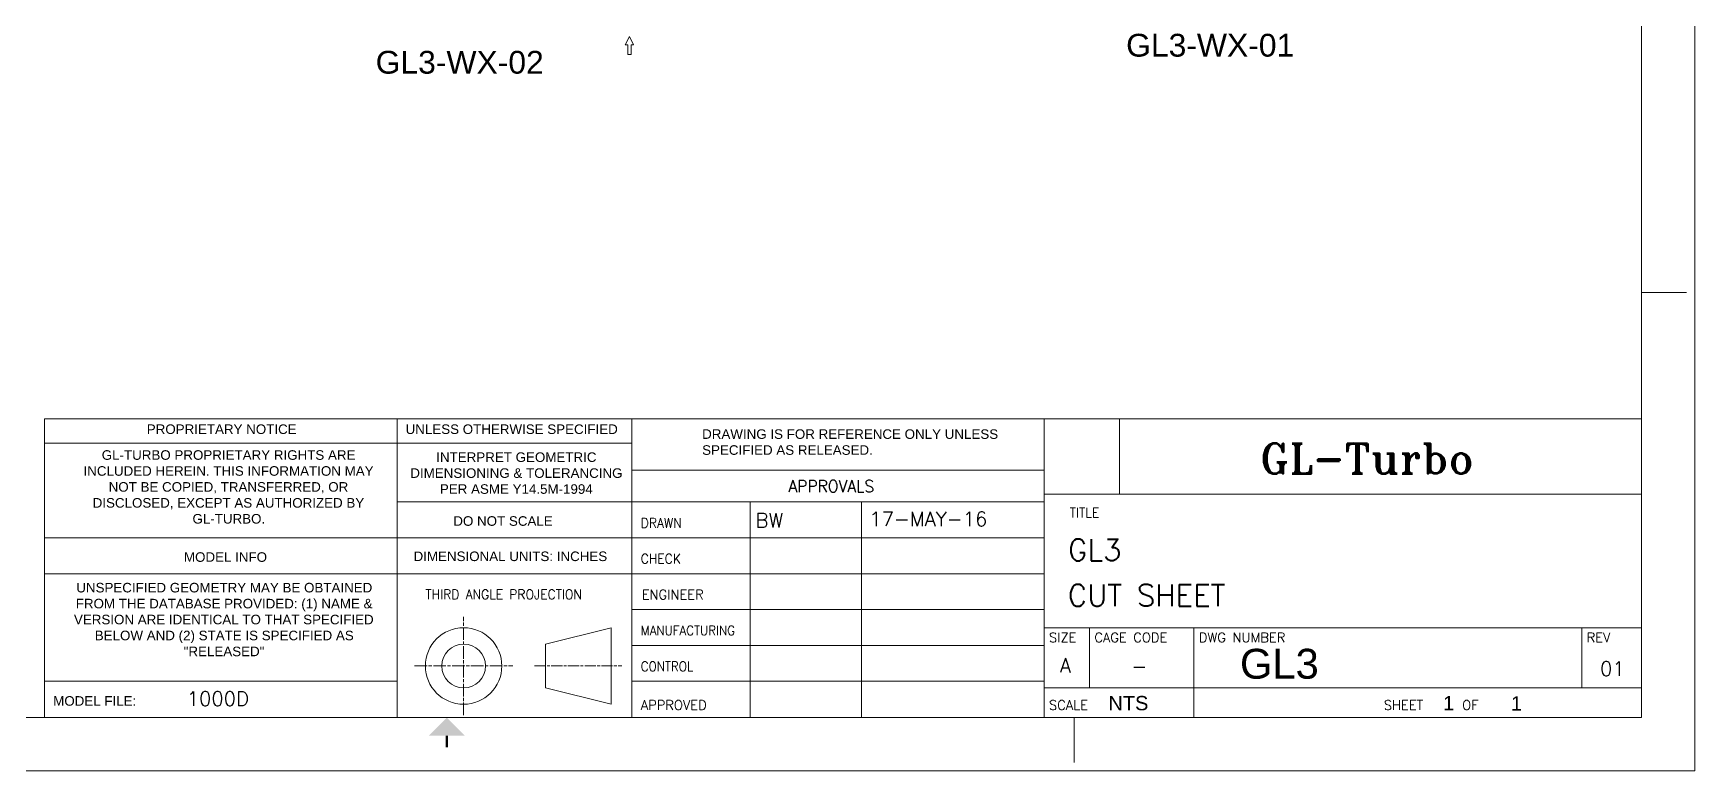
# Model space of a CAD drawing. Header units: inches. Extents: x 0 to 22015, y 0 to 16774.
# Drawn here: x 7437 to 22015, y 0 to 6467 of the extents above; entities that cross this region are included whole.
import ezdxf
from ezdxf.enums import TextEntityAlignment as Align

# ---------------------------------------------------------------- set-up
doc = ezdxf.new("R2010")
doc.units = ezdxf.units.IN
doc.header["$MEASUREMENT"] = 0
doc.linetypes.add('CHAIN', pattern=[0.7087, 0.4724, -0.0591, 0.1181, -0.0591])
doc.layers.add('Title Block', color=7, linetype='Continuous', lineweight=5)
doc.styles.add('ACANSTS', font='romans.shx', dxfattribs={"height": 1})
doc.styles.add('Roman', font='arial.ttf')
doc.styles.add('ROMANS', font='romant.shx', dxfattribs={"height": 3.5})

# ---------------------------------------------------------------- blocks, each defined once
blk = doc.blocks.new('LONE STAR BLOWER TITLE BLOCK (SIZE A)')
at = {"lineweight": 15}
for p, q in [((17.5, 2.604), (17.5, 3.312)), ((17.5, 3.312), (18.209, 3.312)), ((18.209, 2.604), (18.209, 3.312)), ((18.209, 2.604), (17.5, 2.604))]:
    blk.add_line(p, q, dxfattribs=at)
at = {"layer": 'Title Block', "lineweight": 15}
for p, q in [((23.625, 0), (23.625, 18)), ((23.125, 0.5), (23.125, 17.5)), ((23.125, 4.5), (23.547, 4.5)), ((23.125, 3.312), (8.087, 3.312)), ((8.087, 3.312), (8.087, 0.5)), ((23.125, 3.312), (9.093, 3.312)), ((11.409, 3.312), (11.409, 0.5)), ((13.618, 3.312), (13.618, 0.5)), ((17.5, 0.5), (17.5, 3.312)), ((23.125, 0.5), (23.125, 3.312)), ((13.618, 3.083), (8.087, 3.083)), ((17.5, 2.829), (13.618, 2.829)), ((17.5, 2.529), (11.409, 2.529)), ((14.732, 0.504), (14.732, 2.529)), ((15.78, 0.504), (15.78, 2.529)), ((23.125, 2.604), (17.5, 2.604)), ((17.5, 2.192), (8.087, 2.192)), ((17.5, 1.854), (8.087, 1.854)), ((17.5, 1.517), (13.618, 1.517)), ((12.804, 1.191), (13.421, 1.345)), ((13.421, 1.345), (13.421, 0.626)), ((23.125, 1.344), (17.5, 1.344)), ((17.927, 1.344), (17.927, 0.781)), ((18.909, 1.344), (18.909, 0.5)), ((22.562, 1.344), (22.562, 0.781)), ((12.804, 0.78), (12.804, 1.191)), ((17.5, 1.179), (13.618, 1.179)), ((11.409, 0.842), (8.087, 0.842)), ((17.5, 0.842), (13.618, 0.842)), ((13.421, 0.626), (12.804, 0.78)), ((23.125, 0.781), (17.5, 0.781)), ((0.5, 0.5), (23.125, 0.5)), ((15.025, 0.5), (23.125, 0.5)), ((17.781, 0.078), (17.781, 0.5)), ((0, 0), (23.625, 0))]:
    blk.add_line(p, q, dxfattribs=at)
at = {"layer": 'Title Block', "linetype": 'CHAIN', "lineweight": 15, "ltscale": 0.249886}
for p, q in [((12.033, 0.523), (12.033, 1.448)), ((11.571, 0.986), (12.496, 0.986))]:
    blk.add_line(p, q, dxfattribs=at)
at = {"layer": 'Title Block', "linetype": 'CHAIN', "lineweight": 15, "ltscale": 0.22211}
blk.add_line((12.701, 0.986), (13.524, 0.986), dxfattribs=at)
at = {"layer": 'Title Block', "lineweight": 15, "const_width": 0.0225}
blk.add_lwpolyline([(11.875, 0.219), (11.875, 0.331)], dxfattribs=at)
at = {"layer": 'Title Block', "lineweight": 15}
for radius in [0.36, 0.206]:
    blk.add_circle((12.033, 0.986), radius, dxfattribs=at)
blk.add_solid([(11.706, 0.331), (12.044, 0.331), (11.875, 0.5)], dxfattribs=at)
at = {"layer": 'Title Block', "lineweight": 15, "style": 'ACANSTS'}
for s, height, width, p in [('APPROVALS', 0.1125, 0.951562, (15.091, 2.621)), ('DRAWN', 0.09, 0.942857, (13.701, 2.287)), ('TITLE', 0.09, 0.942857, (17.741, 2.384)), ('THIRD ANGLE PROJECTION', 0.09, 0.942857, (11.674, 1.615))]:
    blk.add_text(s, height=height, dxfattribs=dict(at, width=width)).set_placement(p)
for s, width, p in [('CHECK', 0.942857, (13.701, 1.995)), ('MANUFACTURING', 0.90932, (13.701, 1.32)), ('CONTROL', 0.90932, (13.701, 0.982))]:
    blk.add_text(s, height=0.09, dxfattribs=dict(at, width=width)).set_placement(p, align=Align.MIDDLE_LEFT)
for s, p in [('ENGINEER', (13.711, 1.658)), ('APPROVED', (13.701, 0.618)), ('SCALE', (17.545, 0.618)), ('SHEET     OF', (20.697, 0.618))]:
    blk.add_text(s, height=0.09, dxfattribs=at).set_placement(p, align=Align.MIDDLE_LEFT)
for s, height, p in [('SIZE', 0.09, (17.545, 1.209)), ('CAGE CODE', 0.09, (17.972, 1.209)), ('DWG NUMBER', 0.09, (18.956, 1.209)), ('REV', 0.09, (22.607, 1.209)), ('A', 0.135, (17.647, 0.923))]:
    blk.add_text(s, height=height, dxfattribs=at).set_placement(p)
at = {"layer": 'Title Block', "lineweight": 15, "char_height": 0.09, "attachment_point": 1, "style": 'Roman'}
for s, width, insert in [('PROPRIETARY NOTICE', 1.44687, (9.05, 3.259)), ('UNLESS OTHERWISE SPECIFIED', 2.30106, (11.487, 3.259)), ('DRAWING IS FOR REFERENCE ONLY UNLESS SPECIFIED AS RELEASED.', 2.82099, (14.279, 3.213)), ('\\pi0.22286;GL-TURBO PROPRIETARY RIGHTS ARE \\P\\pi0.05142;INCLUDED HEREIN. THIS INFORMATION MAY \\P\\pi0.28811;NOT BE COPIED, TRANSFERRED, OR \\P\\pi0.13755;DISCLOSED, EXCEPT AS AUTHORIZED BY \\P\\pi1.07724;GL-TURBO.', 2.82144, (8.403, 3.016)), ('\\pi0.31655;INTERPRET GEOMETRIC \\P\\pi0.07242;DIMENSIONING & TOLERANCING \\P\\pi0.35071;PER ASME Y14.5M-1994', 2.12521, (11.459, 2.996)), ('DO NOT SCALE', 2.30106, (11.936, 2.395)), ('MODEL INFO', 1.44687, (9.4, 2.056)), ('DIMENSIONAL UNITS: INCHES', 2.30106, (11.562, 2.063)), ('\\pi0.0504;UNSPECIFIED GEOMETRY MAY BE OBTAINED \\P\\pi0.04525;FROM THE DATABASE PROVIDED: (1) NAME & \\P\\pi0.02827;VERSION ARE IDENTICAL TO THAT SPECIFIED \\P\\pi0.2246;BELOW AND (2) STATE IS SPECIFIED AS \\P\\pi1.06161;"RELEASED"', 2.87165, (8.336, 1.768)), ('MODEL FILE:', 1.44687, (8.169, 0.702))]:
    blk.add_mtext_dynamic_manual_height_columns(s, width=width, gutter_width=1.25, heights=[0], dxfattribs=dict(at, insert=insert))
at = {"layer": 'Title Block', "lineweight": 15, "insert": (19.532, 3.078), "char_height": 3.9375, "width": 5.33462, "attachment_point": 1, "style": 'ROMANS'}
blk.add_mtext('{\\H0.07143x;GL-Turbo}', dxfattribs=at)
at = {"layer": 'Title Block', "lineweight": 15, "style": 'ACANSTS'}
for tag, p, height in [('DRAWN_BY', (14.782, 2.29), 0.135), ('DRAWN_DATE', (15.853, 2.302), 0.135), ('CHECKED_BY', (14.804, 1.944), 0.135), ('CHECK_DATE', (15.834, 1.949), 0.135), ('DRAWING_SUBTITLE', (17.724, 1.977), 0.203), ('ENGINEER', (14.798, 1.612), 0.135), ('ENG_DATE', (15.825, 1.611), 0.135), ('DRAWING_SUBTITLE', (17.721, 1.549), 0.203), ('MANUFACTURING', (14.794, 1.275), 0.135), ('MFG_DATE', (15.826, 1.278), 0.135), ('CONTROL', (14.794, 0.937), 0.135), ('CONTROL_DATE', (15.826, 0.94), 0.135), ('CAGE_CODE', (17.927, 0.916), 0.135), ('MODEL_FILE_NAME', (9.061, 0.611), 0.135), ('APPROVED_BY', (14.782, 0.573), 0.135), ('APPROVAL_DATE', (15.818, 0.57), 0.135)]:
    blk.add_attdef(tag, p, '', height=height, dxfattribs=at)
at = {"layer": 'Title Block', "lineweight": 15, "style": 'Roman', "flags": 8}
for tag, height, p in [('DWG_NUMBER', 0.281, (19.066, 1.147)), ('SCALE', 0.135, (18.103, 0.704)), ('SHEETNUMBER', 0.135, (21.256, 0.704)), ('TOTA_SHEETS', 0.135, (21.894, 0.702))]:
    blk.add_attdef(tag, text='', height=height, dxfattribs=at).set_placement(p, align=Align.TOP_LEFT)
at = {"layer": 'Title Block', "lineweight": 15, "style": 'ACANSTS'}
blk.add_attdef('REVISION', text='', height=0.135, dxfattribs=at).set_placement((22.849, 0.893), align=Align.CENTER)

msp = doc.modelspace()

# ---------------------------------------------------------------- linework, layer by layer
at = {"color": 7, "linetype": 'Continuous', "lineweight": 5, "ltscale": 15}
for p, q in [((12668.37, 6439.2), (12631.76, 6366.6)), ((12668.37, 6439.2), (12704.99, 6366.6)), ((12652.94, 6366.6), (12631.76, 6366.6)), ((12652.94, 6366.6), (12652.94, 6281.4)), ((12683.8, 6281.4), (12652.94, 6281.4)), ((12704.99, 6366.6), (12683.8, 6366.6)), ((12683.8, 6366.6), (12683.8, 6281.4))]:
    msp.add_line(p, q, dxfattribs=at)

# ---------------------------------------------------------------- block references
ref = msp.add_blockref('LONE STAR BLOWER TITLE BLOCK (SIZE A)', (0, 0.05), dxfattribs=dict(xscale=931.8648284389766, yscale=931.8648284389766, zscale=931.8648284389766))
ref.add_attrib('SHEETNUMBER', '1', dxfattribs={"layer": 'Title Block', "lineweight": 15, "height": 125.8, "style": 'Roman'}).set_placement((19807.37, 656.17), align=Align.TOP_LEFT)
ref.add_attrib('SCALE', 'NTS', dxfattribs={"layer": 'Title Block', "lineweight": 15, "height": 125.802, "style": 'Roman'}).set_placement((16870.01, 656.17), align=Align.TOP_LEFT)
ref.add_attrib('DWG_NUMBER', 'GL3', dxfattribs={"layer": 'Title Block', "lineweight": 15, "height": 262.087, "style": 'Roman'}).set_placement((18024.7, 1069.32), align=Align.TOP_LEFT)
ref.add_attrib('DRAWING_SUBTITLE', 'GL3', (16515.98, 1842.19), dxfattribs={"layer": 'Title Block', "lineweight": 15, "height": 188.703, "style": 'ACANSTS'})
ref.add_attrib('CAGE_CODE', '   -', (16789.77, 853.87), dxfattribs={"layer": 'Title Block', "lineweight": 15, "height": 125.802, "style": 'ACANSTS'})
ref.add_attrib('DRAWN_BY', 'BW', (13774.54, 2133.64), dxfattribs={"layer": 'Title Block', "lineweight": 15, "height": 125.802, "style": 'ACANSTS'})
ref.add_attrib('REVISION', '01', dxfattribs={"layer": 'Title Block', "lineweight": 15, "height": 125.802, "style": 'ACANSTS'}).set_placement((21292.63, 832.49), align=Align.CENTER)
ref.add_attrib('DRAWN_DATE', '17-MAY-16', (14772.53, 2145.25), dxfattribs={"layer": 'Title Block', "lineweight": 15, "height": 125.802, "style": 'ACANSTS'})
ref.add_attrib('DRAWING_SUBTITLE', 'CUT SHEET', (16513.67, 1443.85), dxfattribs={"layer": 'Title Block', "lineweight": 15, "height": 188.703, "style": 'ACANSTS'})
ref.add_attrib('TOTA_SHEETS', '1', dxfattribs={"layer": 'Title Block', "lineweight": 15, "height": 125.8, "style": 'Roman'}).set_placement((20402.16, 653.81), align=Align.TOP_LEFT)
ref.add_attrib('MODEL_FILE_NAME', '1000D', (8784.9, 569.53), dxfattribs={"layer": 'Title Block', "lineweight": 15, "height": 125.802, "style": 'ACANSTS'})

# ---------------------------------------------------------------- texts
at = {"color": 7, "linetype": 'Continuous', "lineweight": 5, "char_height": 200, "attachment_point": 1, "style": 'Roman'}
for s, insert in [('GL3-WX-01', (17026.22, 6462.08)), ('GL3-WX-02', (10441.61, 6312.69))]:
    msp.add_mtext_dynamic_manual_height_columns(s, width=3244.2481, gutter_width=1, heights=[0], dxfattribs=dict(at, insert=insert))

doc.saveas('drawing.dxf')
